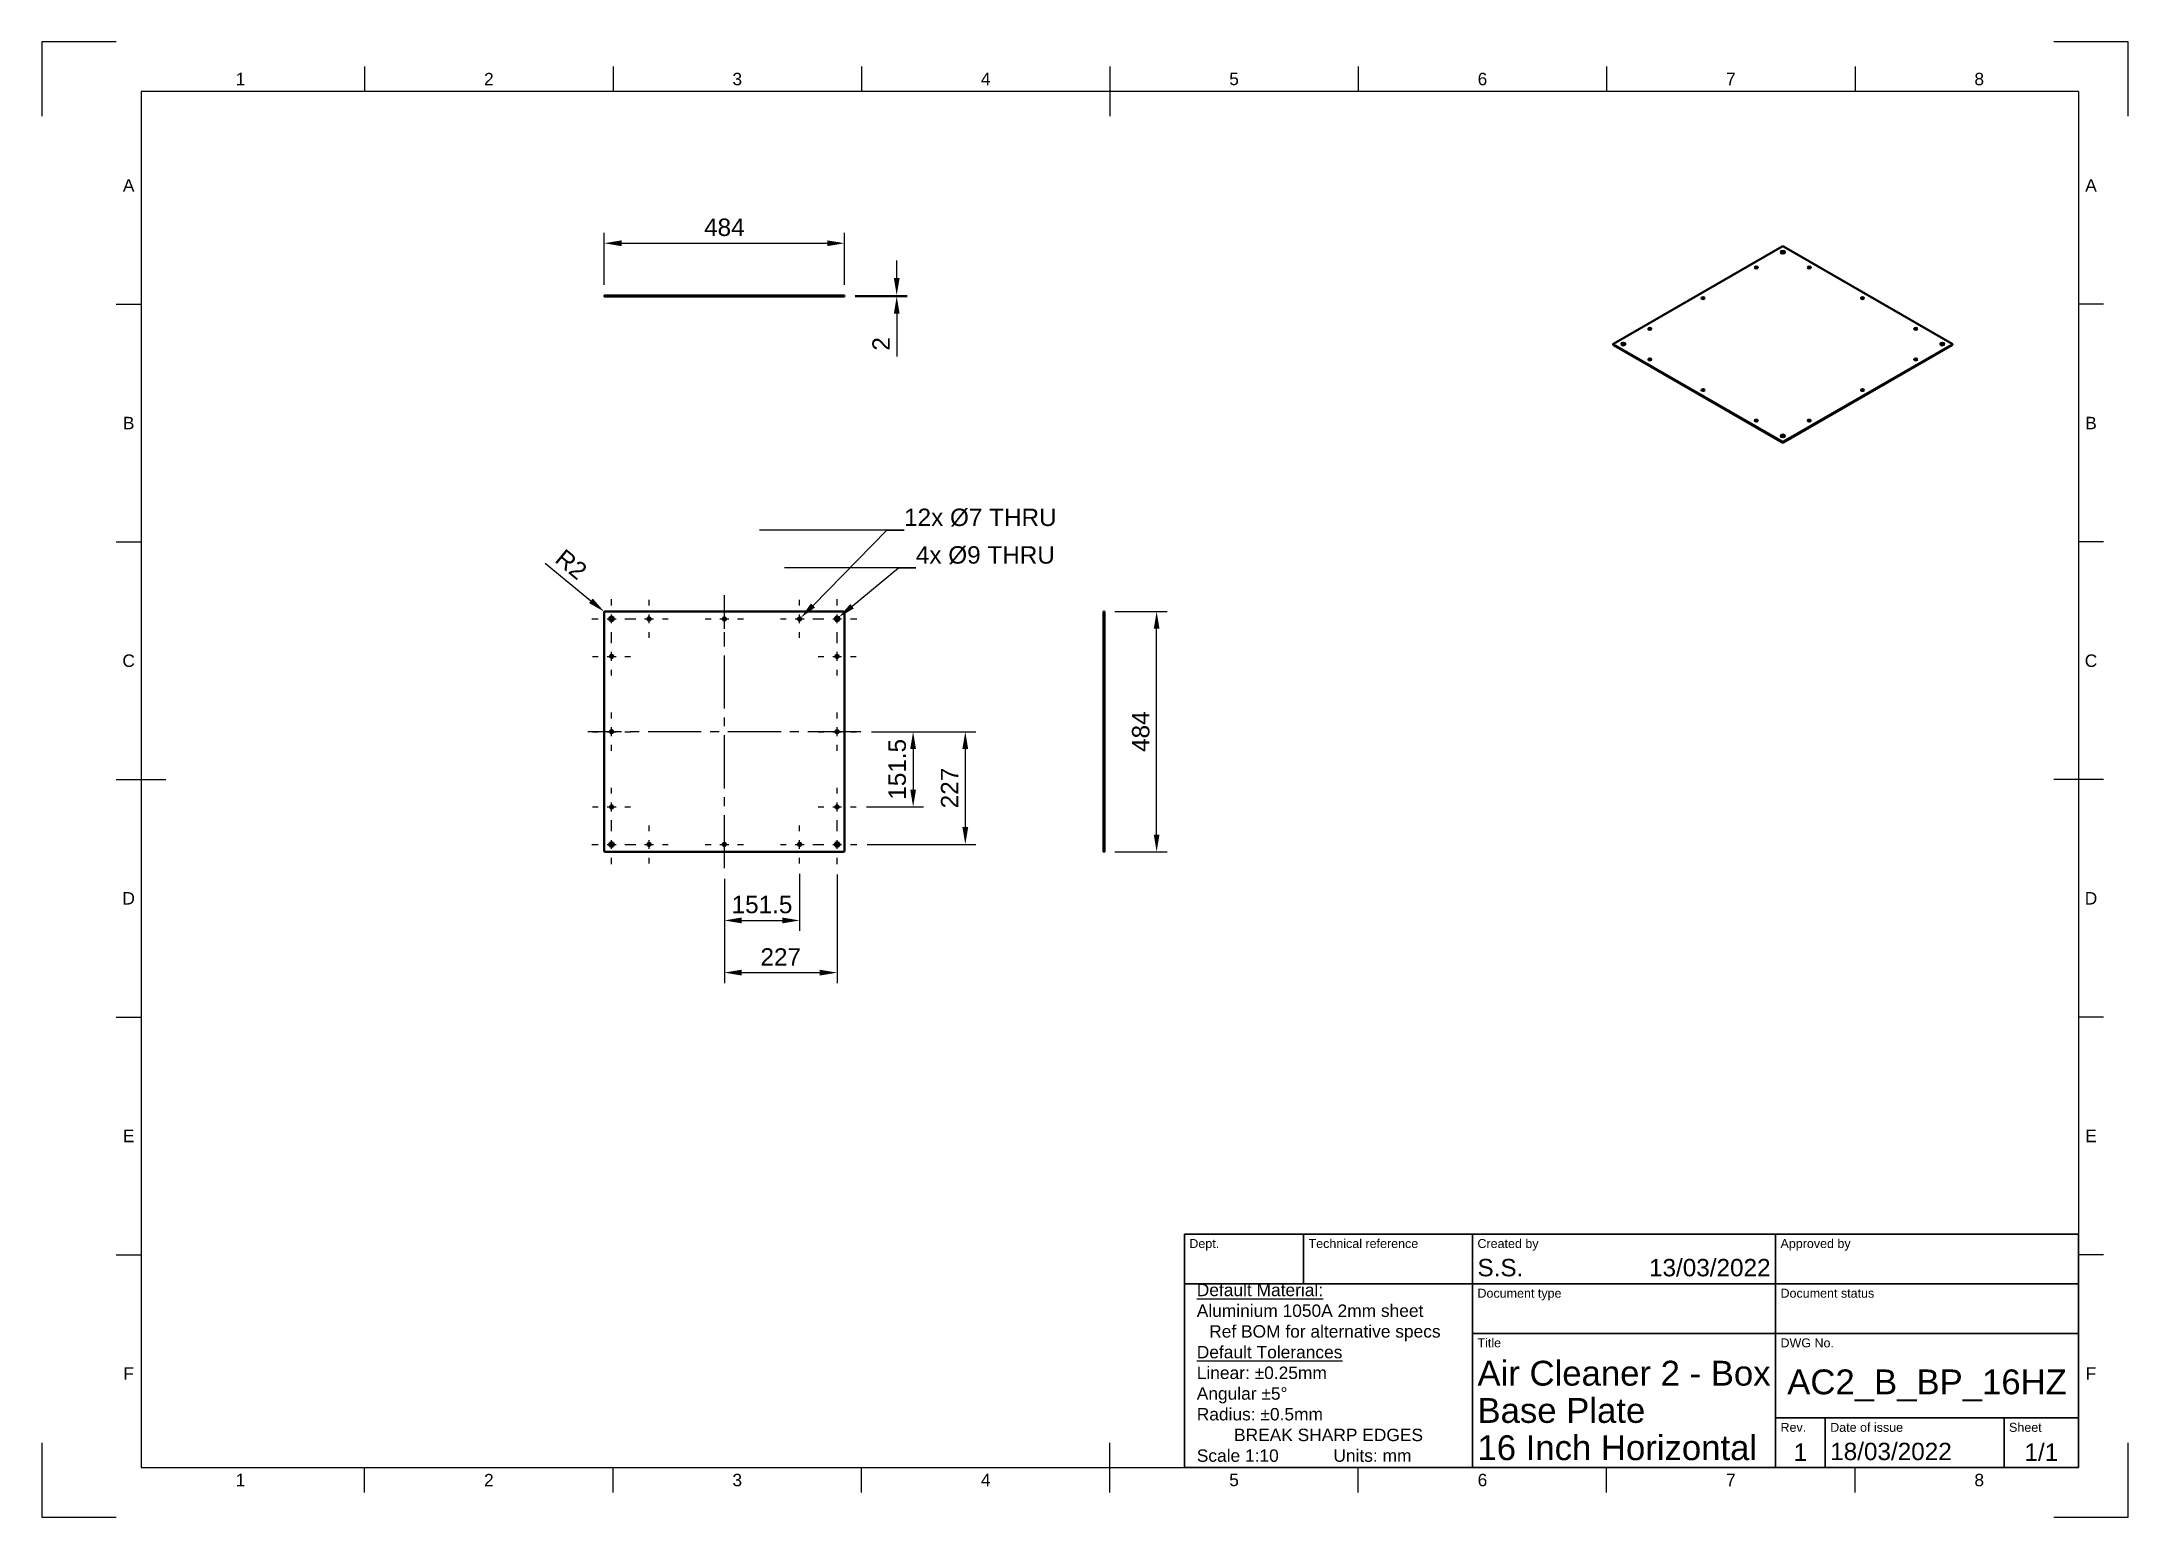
# Model space of a CAD drawing. Header units: millimetres. Extents: x 0 to 420, y 0 to 297.
import ezdxf
from ezdxf import colors
from ezdxf.entities.mleader import LeaderData, LeaderLine
from ezdxf.enums import TextEntityAlignment as Align
from ezdxf.math import Vec2, Vec3

# ---------------------------------------------------------------- set-up
doc = ezdxf.new("R2010")
doc.units = ezdxf.units.MM
doc.header["$LTSCALE"] = 0.75
doc.linetypes.add('CENTER2', pattern=[28.575, 19.05, -3.175, 3.175, -3.175])
for name, color, linetype, lineweight in [('Annotations', 7, 'Continuous', 25), ('Border', 7, 'Continuous', 25), ('Center Lines', 7, 'CENTER2', 25), ('Dimensions', 7, 'Continuous', 25), ('TitleBlock', 7, 'Continuous', 35), ('Visible', 7, 'Continuous', 50), ('Visible Narrow', 7, 'Continuous', 25)]:
    doc.layers.add(name, color=color, linetype=linetype, lineweight=lineweight)
doc.styles.add('FusionTitle', font='arial.ttf')
doc.styles.get("Standard").update_dxf_attribs({"font": 'arial.ttf'})
doc.dimstyles.new('ISO-25', dxfattribs={"dimtxt": 3.5, "dimasz": 3.5, "dimexe": 2.1, "dimexo": 2.1, "dimgap": 1.4, "dimtad": 1, "dimzin": 12, "dimdsep": 46, "dimtxsty": 'Standard', "dimcen": 0, "dimclrd": 256, "dimclre": 256, "dimclrt": 256, "dimazin": 3, "dimtp": 0.1, "dimtm": 0.1, "dimtfac": 0.714286, "dimtmove": 0, "dimatfit": 3, "dimfxl": 1, "dimtzin": 12, "dimarcsym": 0})

# ---------------------------------------------------------------- blocks, each defined once
blk = doc.blocks.new('ISO_A3_SHEET')
at = {"layer": 'Border'}
for p, q in [((65, 292), (65, 287)), ((115, 292), (115, 287)), ((165, 292), (165, 287)), ((215, 292), (215, 282)), ((265, 292), (265, 287)), ((315, 292), (315, 287)), ((365, 292), (365, 287)), ((410, 287), (20, 287)), ((20, 287), (20, 10)), ((410, 287), (410, 10)), ((15, 244.16666), (20, 244.16666)), ((415, 244.16666), (410, 244.16666)), ((15, 196.33333), (20, 196.33333)), ((415, 196.33333), (410, 196.33333)), ((15, 148.5), (25, 148.5)), ((415, 148.5), (405, 148.5)), ((15, 100.66667), (20, 100.66667)), ((415, 100.66667), (410, 100.66667)), ((15, 52.83334), (20, 52.83334)), ((415, 52.83334), (410, 52.83334)), ((215, 5), (215, 15)), ((20, 10), (410, 10)), ((65, 5), (65, 10)), ((115, 5), (115, 10)), ((165, 5), (165, 10)), ((265, 5), (265, 10)), ((315, 5), (315, 10)), ((365, 5), (365, 10))]:
    blk.add_line(p, q, dxfattribs=at)
at = {"layer": 'Defpoints'}
for p, q in [((15, 297), (0, 297)), ((0, 297), (0, 282)), ((420, 297), (405, 297)), ((420, 282), (420, 297)), ((0, 15), (0, 0)), ((420, 0), (420, 15)), ((0, 0), (15, 0)), ((405, 0), (420, 0))]:
    blk.add_line(p, q, dxfattribs=at)
at = {"layer": 'Border', "style": 'FusionTitle'}
for s, p in [('1', (40, 289.5)), ('2', (90, 289.5)), ('3', (140, 289.5)), ('4', (190, 289.5)), ('5', (240, 289.5)), ('6', (290, 289.5)), ('7', (340, 289.5)), ('8', (390, 289.5)), ('A', (17.5, 268.08333)), ('A', (412.5, 268.08333)), ('B', (17.5, 220.25)), ('B', (412.5, 220.25)), ('C', (17.5, 172.41667)), ('C', (412.5, 172.41667)), ('D', (17.5, 124.58334)), ('D', (412.5, 124.58334)), ('E', (17.5, 76.75001)), ('E', (412.5, 76.75001)), ('F', (17.5, 28.91668)), ('F', (412.5, 28.91668)), ('1', (40, 7.5)), ('2', (90, 7.5)), ('3', (140, 7.5)), ('4', (190, 7.5)), ('5', (240, 7.5)), ('6', (290, 7.5)), ('7', (340, 7.5)), ('8', (390, 7.5))]:
    blk.add_text(s, height=2.5, dxfattribs=at).set_placement(p, align=Align.MIDDLE)
blk = doc.blocks.new('ISO_TITLEBLOCK')
at = {"layer": 'TitleBlock'}
for p, q in [((0, 47), (-180, 47)), ((-180, 47), (-180, 0)), ((-156, 37), (-156, 47)), ((-122, 0), (-122, 47)), ((-61, 0), (-61, 47)), ((0, 0), (0, 47)), ((-180, 37), (0, 37)), ((-122, 27), (0, 27)), ((-61, 10), (0, 10)), ((-51, 0), (-51, 10)), ((-15, 0), (-15, 10)), ((-180, 0), (0, 0))]:
    blk.add_line(p, q, dxfattribs=at)
at = {"layer": 'TitleBlock', "style": 'FusionTitle'}
for s, p in [('Dept.', (-179, 46)), ('Technical reference', (-155, 46)), ('Created by', (-121, 46)), ('Approved by', (-60, 46)), ('Document type', (-121, 36)), ('Document status', (-60, 36)), ('Title', (-121, 26)), ('DWG No.', (-60, 26)), ('Rev.', (-60, 9)), ('Date of issue', (-50, 9)), ('Sheet', (-14, 9))]:
    blk.add_text(s, height=1.8, dxfattribs=at).set_placement(p, align=Align.TOP_LEFT)
for tag, height, p in [('DEPT', 3.5, (-179, 42)), ('TECHNICAL_REFERENCE', 3.5, (-155, 42)), ('CREATED_BY', 3.5, (-121, 42)), ('APPROVED_BY', 3.5, (-60, 42)), ('DOCUMENT_TYPE', 3.5, (-121, 32)), ('DOCUMENT_STATUS', 3.5, (-60, 32)), ('TITLE_1', 5, (-121, 21.5)), ('TITLE_2', 5, (-121, 14)), ('TITLE_3', 5, (-121, 6.5)), ('DATE_OF_ISSUE', 3.5, (-50, 5))]:
    blk.add_attdef(tag, text='', height=height, dxfattribs=at).set_placement(p, align=Align.TOP_LEFT)
for tag, p in [('CREATED_DATE', (-62, 42)), ('APPROVED_DATE', (-0.99, 42))]:
    blk.add_attdef(tag, text='', height=3.5, dxfattribs=at).set_placement(p, align=Align.TOP_RIGHT)
for tag, height, p in [('DRAWING_NUMBER', 5, (-30.5, 19.75)), ('REV', 3.5, (-56, 4.85)), ('SHEET', 3.5, (-7.5, 4.85))]:
    blk.add_attdef(tag, text='', height=height, dxfattribs=at).set_placement(p, align=Align.TOP_CENTER)
blk = doc.blocks.new('*U7')
at = {"layer": 'Center Lines', "color": 0, "ltscale": 0.75, "transparency": 16777216}
for p, q in [((-3.95, 0), (-2.678906, 0)), ((0, 2.678906), (0, 3.95)), ((2.678906, 0), (3.95, 0)), ((0, -3.95), (0, -2.678906))]:
    blk.add_line(p, q, dxfattribs=at)
at = {"layer": 'Center Lines', "color": 0, "linetype": 'Continuous', "ltscale": 0.75, "transparency": 16777216}
for p, q in [((-0.892969, 0), (0.892969, 0)), ((0, -0.892969), (0, 0.892969))]:
    blk.add_line(p, q, dxfattribs=at)
blk = doc.blocks.new('*U8')
at = {"layer": 'Center Lines', "color": 0, "ltscale": 0.75, "transparency": 16777216}
for p, q in [((-3.83, 0), (-2.678906, 0)), ((0, 2.678906), (0, 3.83)), ((2.678906, 0), (3.83, 0)), ((0, -3.83), (0, -2.678906))]:
    blk.add_line(p, q, dxfattribs=at)
at = {"layer": 'Center Lines', "color": 0, "linetype": 'Continuous', "ltscale": 0.75, "transparency": 16777216}
for p, q in [((-0.892969, 0), (0.892969, 0)), ((0, -0.892969), (0, 0.892969))]:
    blk.add_line(p, q, dxfattribs=at)
blk = doc.blocks.new('*U9')
at = {"layer": 'Center Lines', "color": 0, "ltscale": 0.75, "transparency": 16777216}
for p, q in [((-3.83, 0), (-2.678906, 0)), ((0, 2.678906), (0, 3.83)), ((2.678906, 0), (3.83, 0)), ((0, -3.83), (0, -2.678906))]:
    blk.add_line(p, q, dxfattribs=at)
at = {"layer": 'Center Lines', "color": 0, "linetype": 'Continuous', "ltscale": 0.75, "transparency": 16777216}
for p, q in [((-0.892969, 0), (0.892969, 0)), ((0, -0.892969), (0, 0.892969))]:
    blk.add_line(p, q, dxfattribs=at)
blk = doc.blocks.new('*U10')
at = {"layer": 'Center Lines', "color": 0, "ltscale": 0.75, "transparency": 16777216}
for p, q in [((-3.83, 0), (-2.678906, 0)), ((0, 2.678906), (0, 3.83)), ((2.678906, 0), (3.83, 0)), ((0, -3.83), (0, -2.678906))]:
    blk.add_line(p, q, dxfattribs=at)
at = {"layer": 'Center Lines', "color": 0, "linetype": 'Continuous', "ltscale": 0.75, "transparency": 16777216}
for p, q in [((-0.892969, 0), (0.892969, 0)), ((0, -0.892969), (0, 0.892969))]:
    blk.add_line(p, q, dxfattribs=at)
blk = doc.blocks.new('*U11')
at = {"layer": 'Center Lines', "color": 0, "ltscale": 0.75, "transparency": 16777216}
for p, q in [((-3.95, 0), (-2.678906, 0)), ((0, 2.678906), (0, 3.95)), ((2.678906, 0), (3.95, 0)), ((0, -3.95), (0, -2.678906))]:
    blk.add_line(p, q, dxfattribs=at)
at = {"layer": 'Center Lines', "color": 0, "linetype": 'Continuous', "ltscale": 0.75, "transparency": 16777216}
for p, q in [((-0.892969, 0), (0.892969, 0)), ((0, -0.892969), (0, 0.892969))]:
    blk.add_line(p, q, dxfattribs=at)
blk = doc.blocks.new('*U12')
at = {"layer": 'Center Lines', "color": 0, "ltscale": 0.75, "transparency": 16777216}
for p, q in [((-3.83, 0), (-2.678906, 0)), ((0, 2.678906), (0, 3.83)), ((2.678906, 0), (3.83, 0)), ((0, -3.83), (0, -2.678906))]:
    blk.add_line(p, q, dxfattribs=at)
at = {"layer": 'Center Lines', "color": 0, "linetype": 'Continuous', "ltscale": 0.75, "transparency": 16777216}
for p, q in [((-0.892969, 0), (0.892969, 0)), ((0, -0.892969), (0, 0.892969))]:
    blk.add_line(p, q, dxfattribs=at)
blk = doc.blocks.new('*U13')
at = {"layer": 'Center Lines', "color": 0, "ltscale": 0.75, "transparency": 16777216}
for p, q in [((-3.83, 0), (-2.678906, 0)), ((0, 2.678906), (0, 3.83)), ((2.678906, 0), (3.83, 0)), ((0, -3.83), (0, -2.678906))]:
    blk.add_line(p, q, dxfattribs=at)
at = {"layer": 'Center Lines', "color": 0, "linetype": 'Continuous', "ltscale": 0.75, "transparency": 16777216}
for p, q in [((-0.892969, 0), (0.892969, 0)), ((0, -0.892969), (0, 0.892969))]:
    blk.add_line(p, q, dxfattribs=at)
blk = doc.blocks.new('*U14')
at = {"layer": 'Center Lines', "color": 0, "ltscale": 0.75, "transparency": 16777216}
for p, q in [((-3.83, 0), (-2.678906, 0)), ((0, 2.678906), (0, 3.83)), ((2.678906, 0), (3.83, 0)), ((0, -3.83), (0, -2.678906))]:
    blk.add_line(p, q, dxfattribs=at)
at = {"layer": 'Center Lines', "color": 0, "linetype": 'Continuous', "ltscale": 0.75, "transparency": 16777216}
for p, q in [((-0.892969, 0), (0.892969, 0)), ((0, -0.892969), (0, 0.892969))]:
    blk.add_line(p, q, dxfattribs=at)
blk = doc.blocks.new('*U15')
at = {"layer": 'Center Lines', "color": 0, "ltscale": 0.75, "transparency": 16777216}
for p, q in [((-3.95, 0), (-2.678906, 0)), ((0, 2.678906), (0, 3.95)), ((2.678906, 0), (3.95, 0)), ((0, -3.95), (0, -2.678906))]:
    blk.add_line(p, q, dxfattribs=at)
at = {"layer": 'Center Lines', "color": 0, "linetype": 'Continuous', "ltscale": 0.75, "transparency": 16777216}
for p, q in [((-0.892969, 0), (0.892969, 0)), ((0, -0.892969), (0, 0.892969))]:
    blk.add_line(p, q, dxfattribs=at)
blk = doc.blocks.new('*U16')
at = {"layer": 'Center Lines', "color": 0, "ltscale": 0.75, "transparency": 16777216}
for p, q in [((-3.83, 0), (-2.678906, 0)), ((0, 2.678906), (0, 3.83)), ((2.678906, 0), (3.83, 0)), ((0, -3.83), (0, -2.678906))]:
    blk.add_line(p, q, dxfattribs=at)
at = {"layer": 'Center Lines', "color": 0, "linetype": 'Continuous', "ltscale": 0.75, "transparency": 16777216}
for p, q in [((-0.892969, 0), (0.892969, 0)), ((0, -0.892969), (0, 0.892969))]:
    blk.add_line(p, q, dxfattribs=at)
blk = doc.blocks.new('*U17')
at = {"layer": 'Center Lines', "color": 0, "ltscale": 0.75, "transparency": 16777216}
for p, q in [((-3.83, 0), (-2.678906, 0)), ((0, 2.678906), (0, 3.83)), ((2.678906, 0), (3.83, 0)), ((0, -3.83), (0, -2.678906))]:
    blk.add_line(p, q, dxfattribs=at)
at = {"layer": 'Center Lines', "color": 0, "linetype": 'Continuous', "ltscale": 0.75, "transparency": 16777216}
for p, q in [((-0.892969, 0), (0.892969, 0)), ((0, -0.892969), (0, 0.892969))]:
    blk.add_line(p, q, dxfattribs=at)
blk = doc.blocks.new('*U18')
at = {"layer": 'Center Lines', "color": 0, "ltscale": 0.75, "transparency": 16777216}
for p, q in [((-3.83, 0), (-2.678906, 0)), ((0, 2.678906), (0, 3.83)), ((2.678906, 0), (3.83, 0)), ((0, -3.83), (0, -2.678906))]:
    blk.add_line(p, q, dxfattribs=at)
at = {"layer": 'Center Lines', "color": 0, "linetype": 'Continuous', "ltscale": 0.75, "transparency": 16777216}
for p, q in [((-0.892969, 0), (0.892969, 0)), ((0, -0.892969), (0, 0.892969))]:
    blk.add_line(p, q, dxfattribs=at)
blk = doc.blocks.new('*U19')
at = {"layer": 'Center Lines', "color": 0, "ltscale": 0.75, "transparency": 16777216}
for p, q in [((-3.95, 0), (-2.678906, 0)), ((0, 2.678906), (0, 3.95)), ((2.678906, 0), (3.95, 0)), ((0, -3.95), (0, -2.678906))]:
    blk.add_line(p, q, dxfattribs=at)
at = {"layer": 'Center Lines', "color": 0, "linetype": 'Continuous', "ltscale": 0.75, "transparency": 16777216}
for p, q in [((-0.892969, 0), (0.892969, 0)), ((0, -0.892969), (0, 0.892969))]:
    blk.add_line(p, q, dxfattribs=at)
blk = doc.blocks.new('*U20')
at = {"layer": 'Center Lines', "color": 0, "ltscale": 0.75, "transparency": 16777216}
for p, q in [((-3.83, 0), (-2.678906, 0)), ((0, 2.678906), (0, 3.83)), ((2.678906, 0), (3.83, 0)), ((0, -3.83), (0, -2.678906))]:
    blk.add_line(p, q, dxfattribs=at)
at = {"layer": 'Center Lines', "color": 0, "linetype": 'Continuous', "ltscale": 0.75, "transparency": 16777216}
for p, q in [((-0.892969, 0), (0.892969, 0)), ((0, -0.892969), (0, 0.892969))]:
    blk.add_line(p, q, dxfattribs=at)
blk = doc.blocks.new('*U21')
at = {"layer": 'Center Lines', "color": 0, "ltscale": 0.75, "transparency": 16777216}
for p, q in [((-3.83, 0), (-2.678906, 0)), ((0, 2.678906), (0, 3.83)), ((2.678906, 0), (3.83, 0)), ((0, -3.83), (0, -2.678906))]:
    blk.add_line(p, q, dxfattribs=at)
at = {"layer": 'Center Lines', "color": 0, "linetype": 'Continuous', "ltscale": 0.75, "transparency": 16777216}
for p, q in [((-0.892969, 0), (0.892969, 0)), ((0, -0.892969), (0, 0.892969))]:
    blk.add_line(p, q, dxfattribs=at)
blk = doc.blocks.new('*U22')
at = {"layer": 'Center Lines', "color": 0, "ltscale": 0.75, "transparency": 16777216}
for p, q in [((-3.83, 0), (-2.678906, 0)), ((0, 2.678906), (0, 3.83)), ((2.678906, 0), (3.83, 0)), ((0, -3.83), (0, -2.678906))]:
    blk.add_line(p, q, dxfattribs=at)
at = {"layer": 'Center Lines', "color": 0, "linetype": 'Continuous', "ltscale": 0.75, "transparency": 16777216}
for p, q in [((-0.892969, 0), (0.892969, 0)), ((0, -0.892969), (0, 0.892969))]:
    blk.add_line(p, q, dxfattribs=at)
blk = doc.blocks.new('*U23')
at = {"layer": 'Center Lines', "color": 0, "ltscale": 0.75, "transparency": 16777216}
blk.add_line((0, -27.5), (0, 27.5), dxfattribs=at)
blk = doc.blocks.new('*U24')
at = {"layer": 'Center Lines', "color": 0, "ltscale": 0.75, "transparency": 16777216}
blk.add_line((27.5, 0), (-27.5, 0), dxfattribs=at)
blk = doc.blocks.new('*D33')
at = {"layer": 'Defpoints', "color": 0, "transparency": 16777216}
for p in [(161.604462, 256.439714), (113.204462, 245.939714), (161.604462, 245.939714)]:
    blk.add_point(p, dxfattribs=at)
at = {"layer": 'Dimensions', "lineweight": -2, "transparency": 16777216}
for p, q in [((113.204462, 248.039714), (113.204462, 258.539714)), ((116.704462, 256.439714), (158.104462, 256.439714)), ((161.604462, 248.039714), (161.604462, 258.539714))]:
    blk.add_line(p, q, dxfattribs=at)
at = {"layer": 'Dimensions', "transparency": 16777216}
for points in [[(116.704462, 257.023047), (116.704462, 255.85638), (113.204462, 256.439714)], [(158.104462, 257.023047), (158.104462, 255.85638), (161.604462, 256.439714)]]:
    blk.add_solid(points, dxfattribs=at)
at = {"layer": 'Dimensions', "transparency": 16777216, "insert": (137.404462, 259.626719), "char_height": 3.5, "attachment_point": 5}
blk.add_mtext('484', dxfattribs=at)
blk = doc.blocks.new('*D34')
at = {"layer": 'Defpoints', "color": 0, "transparency": 16777216}
for p in [(213.920817, 182.327007), (224.420817, 182.327007), (213.920817, 133.927007)]:
    blk.add_point(p, dxfattribs=at)
at = {"layer": 'Dimensions', "lineweight": -2, "transparency": 16777216}
for p, q in [((216.020817, 182.327007), (226.520817, 182.327007)), ((224.420817, 137.427007), (224.420817, 178.827007)), ((216.020817, 133.927007), (226.520817, 133.927007))]:
    blk.add_line(p, q, dxfattribs=at)
at = {"layer": 'Dimensions', "transparency": 16777216}
for points in [[(223.837483, 178.827007), (225.00415, 178.827007), (224.420817, 182.327007)], [(223.837483, 137.427007), (225.00415, 137.427007), (224.420817, 133.927007)]]:
    blk.add_solid(points, dxfattribs=at)
at = {"layer": 'Dimensions', "transparency": 16777216, "insert": (221.233811, 158.127007), "char_height": 3.5, "attachment_point": 5, "rotation": 90}
blk.add_mtext('484', dxfattribs=at)
blk = doc.blocks.new('*D35')
at = {"layer": 'Defpoints', "color": 0, "transparency": 16777216}
for p in [(161.604462, 245.939714), (161.604462, 245.739714), (172.104462, 245.739714)]:
    blk.add_point(p, dxfattribs=at)
at = {"layer": 'Dimensions', "lineweight": -2, "transparency": 16777216}
for p, q in [((172.104462, 249.439714), (172.104462, 252.939714)), ((163.704462, 245.939714), (174.204462, 245.939714)), ((163.704462, 245.739714), (174.204462, 245.739714)), ((172.104462, 245.939714), (172.104462, 245.739714)), ((172.104462, 242.239714), (172.104462, 233.621501))]:
    blk.add_line(p, q, dxfattribs=at)
at = {"layer": 'Dimensions', "transparency": 16777216}
for points in [[(171.521128, 249.439714), (172.687795, 249.439714), (172.104462, 245.939714)], [(171.521128, 242.239714), (172.687795, 242.239714), (172.104462, 245.739714)]]:
    blk.add_solid(points, dxfattribs=at)
at = {"layer": 'Dimensions', "transparency": 16777216, "insert": (168.947299, 236.180607), "char_height": 3.5, "attachment_point": 5, "rotation": 90}
blk.add_mtext('2', dxfattribs=at)
blk = doc.blocks.new('*D36')
at = {"layer": 'Defpoints', "color": 0, "transparency": 16777216}
for p in [(137.404462, 130.627007), (152.554462, 131.597177), (152.554462, 120.127007)]:
    blk.add_point(p, dxfattribs=at)
at = {"layer": 'Dimensions', "lineweight": -2, "transparency": 16777216}
for p, q in [((137.404462, 128.527007), (137.404462, 118.027007)), ((152.554462, 129.497177), (152.554462, 118.027007)), ((140.904462, 120.127007), (149.054462, 120.127007))]:
    blk.add_line(p, q, dxfattribs=at)
at = {"layer": 'Dimensions', "transparency": 16777216}
for points in [[(140.904462, 120.71034), (140.904462, 119.543673), (137.404462, 120.127007)], [(149.054462, 120.71034), (149.054462, 119.543673), (152.554462, 120.127007)]]:
    blk.add_solid(points, dxfattribs=at)
at = {"layer": 'Dimensions', "transparency": 16777216, "insert": (144.979462, 123.314012), "char_height": 3.5, "attachment_point": 5}
blk.add_mtext('151.5', dxfattribs=at)
blk = doc.blocks.new('*D37')
at = {"layer": 'Defpoints', "color": 0, "transparency": 16777216}
for p in [(137.404462, 130.627007), (160.104462, 131.477007), (160.104462, 109.627007)]:
    blk.add_point(p, dxfattribs=at)
at = {"layer": 'Dimensions', "lineweight": -2, "transparency": 16777216}
for p, q in [((137.404462, 128.527007), (137.404462, 107.527007)), ((160.104462, 129.377007), (160.104462, 107.527007)), ((140.904462, 109.627007), (156.604462, 109.627007))]:
    blk.add_line(p, q, dxfattribs=at)
at = {"layer": 'Dimensions', "transparency": 16777216}
for points in [[(140.904462, 110.21034), (140.904462, 109.043673), (137.404462, 109.627007)], [(156.604462, 110.21034), (156.604462, 109.043673), (160.104462, 109.627007)]]:
    blk.add_solid(points, dxfattribs=at)
at = {"layer": 'Dimensions', "transparency": 16777216, "insert": (148.754462, 112.784169), "char_height": 3.5, "attachment_point": 5}
blk.add_mtext('227', dxfattribs=at)
blk = doc.blocks.new('*D38')
at = {"layer": 'Defpoints', "color": 0, "transparency": 16777216}
for p in [(164.904462, 158.127007), (163.934462, 142.977007), (175.404462, 142.977007)]:
    blk.add_point(p, dxfattribs=at)
at = {"layer": 'Dimensions', "lineweight": -2, "transparency": 16777216}
for p, q in [((167.004462, 158.127007), (177.504462, 158.127007)), ((175.404462, 154.627007), (175.404462, 146.477007)), ((166.034462, 142.977007), (177.504462, 142.977007))]:
    blk.add_line(p, q, dxfattribs=at)
at = {"layer": 'Dimensions', "transparency": 16777216}
for points in [[(174.821128, 154.627007), (175.987795, 154.627007), (175.404462, 158.127007)], [(174.821128, 146.477007), (175.987795, 146.477007), (175.404462, 142.977007)]]:
    blk.add_solid(points, dxfattribs=at)
at = {"layer": 'Dimensions', "transparency": 16777216, "insert": (172.217456, 150.552007), "char_height": 3.5, "attachment_point": 5, "rotation": 90}
blk.add_mtext('151.5', dxfattribs=at)
blk = doc.blocks.new('*D39')
at = {"layer": 'Defpoints', "color": 0, "transparency": 16777216}
for p in [(164.904462, 158.127007), (164.054462, 135.427007), (185.904462, 135.427007)]:
    blk.add_point(p, dxfattribs=at)
at = {"layer": 'Dimensions', "lineweight": -2, "transparency": 16777216}
for p, q in [((167.004462, 158.127007), (188.004462, 158.127007)), ((185.904462, 154.627007), (185.904462, 138.927007)), ((166.154462, 135.427007), (188.004462, 135.427007))]:
    blk.add_line(p, q, dxfattribs=at)
at = {"layer": 'Dimensions', "transparency": 16777216}
for points in [[(185.321128, 154.627007), (186.487795, 154.627007), (185.904462, 158.127007)], [(185.321128, 138.927007), (186.487795, 138.927007), (185.904462, 135.427007)]]:
    blk.add_solid(points, dxfattribs=at)
at = {"layer": 'Dimensions', "transparency": 16777216, "insert": (182.747299, 146.777007), "char_height": 3.5, "attachment_point": 5, "rotation": 90}
blk.add_mtext('227', dxfattribs=at)
blk = doc.blocks.new('*D40')
at = {"layer": 'Defpoints', "color": 0, "transparency": 16777216}
for p in [(113.249859, 182.253884), (113.404462, 182.127007)]:
    blk.add_point(p, dxfattribs=at)
at = {"layer": 'Dimensions', "lineweight": -2, "transparency": 16777216}
for p, q in [((101.339155, 192.028607), (110.544307, 184.474242)), ((113.404462, 182.127007), (113.249859, 182.253884))]:
    blk.add_line(p, q, dxfattribs=at)
at = {"layer": 'Dimensions', "transparency": 16777216}
blk.add_solid([(110.914366, 184.925167), (110.174247, 184.023316), (113.249859, 182.253884)], dxfattribs=at)
at = {"layer": 'Dimensions', "transparency": 16777216, "insert": (106.59182, 191.802137), "char_height": 3.5, "attachment_point": 5, "rotation": 320.6253993}
blk.add_mtext('R2', dxfattribs=at)

msp = doc.modelspace()

# ---------------------------------------------------------------- linework, layer by layer
at = {"layer": 'Visible', "extrusion": (0, 0.817547, 0.575862)}
for p, q in [((316.370714, 236.223092, -0.058032), (350.311839, 255.768486, -27.806502)), ((384.535808, 236.223092, -0.058032), (350.594682, 255.768486, -27.806502)), ((316.312135, 235.978143, -0.057586), (316.312135, 236.141653, 0.057586)), ((350.311839, 216.514819, 27.921674), (316.370714, 236.060214, 0.173205)), ((350.311839, 216.35131, 27.806502), (316.370714, 235.896704, 0.058032)), ((384.535808, 236.060214, 0.173205), (350.594682, 216.514819, 27.921674)), ((350.594682, 216.35131, 27.806502), (384.535808, 235.896704, 0.058032)), ((384.594386, 235.978143, -0.057586), (384.594386, 236.141653, 0.057586))]:
    msp.add_line(p, q, dxfattribs=at)
at = {"layer": 'Visible', "extrusion": (0, 1, 0)}
for p, q in [((113.204462, 245.939714, 24), (113.204462, 245.739714, 24)), ((161.404462, 245.939714, 24.2), (113.404462, 245.939714, 24.2)), ((113.404462, 245.739714, 24.2), (161.404462, 245.739714, 24.2)), ((161.604462, 245.739714, 24), (161.604462, 245.939714, 24))]:
    msp.add_line(p, q, dxfattribs=at)
at = {"layer": 'Visible'}
for p, q in [((113.204462, 134.127007, 0.1), (113.204462, 182.127007, 0.1)), ((113.404462, 182.327007, 0.1), (161.404462, 182.327007, 0.1)), ((161.604462, 134.127007, 0.1), (161.604462, 182.127007, 0.1)), ((161.404462, 133.927007, 0.1), (113.404462, 133.927007, 0.1))]:
    msp.add_line(p, q, dxfattribs=at)
at = {"layer": 'Visible', "extrusion": (1, 2.967e-13, 2.965e-13)}
for p, q in [((213.720817, 182.327007, 24), (213.920817, 182.327007, 24)), ((213.720817, 134.127007, 24.2), (213.720817, 182.127007, 24.2)), ((213.920817, 134.127007, 24.2), (213.920817, 182.127007, 24.2)), ((213.720817, 133.927007, 24), (213.920817, 133.927007, 24))]:
    msp.add_line(p, q, dxfattribs=at)
at = {"layer": 'Visible', "extrusion": (0, 0.817547, 0.575862)}
for centre, radius in [((-350.453261, -168.040502, 193.090091), 0.45), ((-345.114725, -162.701725, 193.090091), 0.33), ((-355.791917, -162.701846, 193.090091), 0.33), ((-323.68939, -141.27639, 193.090091), 0.33), ((-318.350613, -135.937854, 193.090091), 0.45), ((-323.689269, -130.599198, 193.090091), 0.33)]:
    msp.add_circle(centre, radius, dxfattribs=at)
at = {"layer": 'Visible', "extrusion": (6.7e-15, -0.817547, -0.575862)}
msp.add_circle((334.402196, -151.988919, -193.090091), 0.33, dxfattribs=at)
at = {"layer": 'Visible', "extrusion": (7.92e-14, -0.817547, -0.575862)}
msp.add_circle((366.504585, -151.989178, -193.090091), 0.33, dxfattribs=at)
at = {"layer": 'Visible', "extrusion": (7.71e-14, -0.817547, -0.575862)}
msp.add_circle((377.217253, -141.276511, -193.090091), 0.33, dxfattribs=at)
at = {"layer": 'Visible', "extrusion": (2.44e-14, -0.817547, -0.575862)}
msp.add_circle((382.555909, -135.937854, -193.090091), 0.45, dxfattribs=at)
at = {"layer": 'Visible', "extrusion": (1.487e-13, -0.817547, -0.575862)}
msp.add_circle((377.217132, -130.599319, -193.090091), 0.33, dxfattribs=at)
at = {"layer": 'Visible', "extrusion": (-2.73e-14, -0.817547, -0.575862)}
msp.add_circle((334.401937, -119.88653, -193.090091), 0.33, dxfattribs=at)
at = {"layer": 'Visible', "extrusion": (1.482e-13, -0.817547, -0.575862)}
msp.add_circle((366.504464, -119.886651, -193.090091), 0.33, dxfattribs=at)
at = {"layer": 'Visible', "extrusion": (-2.94e-14, -0.817547, -0.575862)}
msp.add_circle((345.114605, -109.173863, -193.090091), 0.33, dxfattribs=at)
at = {"layer": 'Visible', "extrusion": (4.22e-14, -0.817547, -0.575862)}
msp.add_circle((355.791796, -109.173983, -193.090091), 0.33, dxfattribs=at)
at = {"layer": 'Visible', "extrusion": (-8.2e-14, -0.817547, -0.575862)}
msp.add_circle((350.453261, -103.835207, -193.090091), 0.45, dxfattribs=at)
at = {"layer": 'Visible'}
for centre, radius in [((114.704462, 180.827007, 0.1), 0.45), ((122.254462, 180.826836, 0.1), 0.33), ((152.554462, 180.826836, 0.1), 0.33), ((160.104462, 180.827007, 0.1), 0.45), ((114.704462, 173.277007, 0.1), 0.33), ((160.104462, 173.277007, 0.1), 0.33)]:
    msp.add_circle(centre, radius, dxfattribs=at)
at = {"layer": 'Visible', "extrusion": (-2.5e-14, -3.45e-14, -1)}
msp.add_circle((-137.404462, 180.82664, -0.1), 0.33, dxfattribs=at)
at = {"layer": 'Visible', "extrusion": (7.73e-14, 1.159e-13, -1)}
msp.add_circle((-114.704462, 158.127007, -0.1), 0.33, dxfattribs=at)
at = {"layer": 'Visible', "extrusion": (7.75e-14, -3.45e-14, -1)}
msp.add_circle((-160.104462, 158.127007, -0.1), 0.33, dxfattribs=at)
at = {"layer": 'Visible', "extrusion": (7.43e-14, 1.159e-13, -1)}
msp.add_circle((-114.704462, 142.977007, -0.1), 0.33, dxfattribs=at)
at = {"layer": 'Visible', "extrusion": (7.44e-14, -3.45e-14, -1)}
msp.add_circle((-160.104462, 142.977007, -0.1), 0.33, dxfattribs=at)
at = {"layer": 'Visible', "extrusion": (-1e-16, 1.159e-13, -1)}
msp.add_circle((-114.704462, 135.427007, -0.1), 0.45, dxfattribs=at)
at = {"layer": 'Visible', "extrusion": (1.756e-13, 1.159e-13, -1)}
msp.add_circle((-122.254462, 135.427177, -0.1), 0.33, dxfattribs=at)
at = {"layer": 'Visible', "extrusion": (1.75e-13, -3.45e-14, -1)}
msp.add_circle((-137.404462, 135.427177, -0.1), 0.33, dxfattribs=at)
at = {"layer": 'Visible', "extrusion": (1.758e-13, -3.45e-14, -1)}
msp.add_circle((-152.554462, 135.427177, -0.1), 0.33, dxfattribs=at)
at = {"layer": 'Visible', "extrusion": (0, -3.45e-14, -1)}
msp.add_circle((-160.104462, 135.427007, -0.1), 0.45, dxfattribs=at)
at = {"layer": 'Visible', "extrusion": (1.85e-14, -0.817547, -0.575862)}
msp.add_arc((350.453261, -168.040502, -192.890091), 0.45, 198.390243, 341.609757, dxfattribs=at)
at = {"layer": 'Visible', "extrusion": (0, 0.817547, 0.575862)}
for centre, radius, start, end in [((-350.453261, -169.87898, 193.090091), 0.2, 225, 315), ((-334.402196, -151.988919, 192.890091), 0.33, 205.480898, 334.519102), ((-366.504585, -151.989178, 192.890091), 0.33, 205.480898, 334.519102), ((-316.512135, -135.937854, 193.090091), 0.2, 315, 45), ((-377.217253, -141.276511, 192.890091), 0.33, 205.480898, 334.519102), ((-382.555909, -135.937854, 192.890091), 0.45, 198.390243, 341.609757), ((-384.394386, -135.937854, 192.890091), 0.2, 135, 180), ((-377.217132, -130.599319, 192.890091), 0.33, 205.480898, 334.519102), ((-334.401937, -119.88653, 192.890091), 0.33, 205.480898, 334.519102), ((-366.504464, -119.886651, 192.890091), 0.33, 205.480898, 334.519102), ((-345.114605, -109.173863, 192.890091), 0.33, 205.480898, 334.519102), ((-355.791796, -109.173983, 192.890091), 0.33, 205.480898, 334.519102), ((-350.453261, -103.835207, 192.890091), 0.45, 198.390243, 341.609757), ((-350.453261, -101.996729, 192.890091), 0.2, 45, 135)]:
    msp.add_arc(centre, radius, start, end, dxfattribs=at)
at = {"layer": 'Visible', "extrusion": (7.16e-14, -0.817547, -0.575862)}
msp.add_arc((345.114725, -162.701725, -192.890091), 0.33, 205.480898, 334.519102, dxfattribs=at)
at = {"layer": 'Visible', "extrusion": (4.1e-14, -0.817547, -0.575862)}
msp.add_arc((355.791917, -162.701846, -192.890091), 0.33, 205.480898, 334.519102, dxfattribs=at)
at = {"layer": 'Visible', "extrusion": (-1e-16, -1, -1.138e-13)}
msp.add_arc((113.404462, 24, -245.939714), 0.2, 90, 180, dxfattribs=at)
at = {"layer": 'Visible', "extrusion": (0, 1, 0)}
for centre, start, end in [((-113.404462, 24, 245.739714), 0, 90), ((-161.404462, 24, 245.739714), 90, 180)]:
    msp.add_arc(centre, 0.2, start, end, dxfattribs=at)
at = {"layer": 'Visible', "extrusion": (-2.1e-15, -1, 3.45e-14)}
msp.add_arc((161.404462, 24, -245.939714), 0.2, 0, 90, dxfattribs=at)
at = {"layer": 'Visible', "extrusion": (-7.76e-14, -0.817547, -0.575862)}
msp.add_arc((316.512135, -135.937854, -192.890091), 0.2, 135, 180, dxfattribs=at)
at = {"layer": 'Visible', "extrusion": (-7.61e-14, -0.817547, -0.575862)}
msp.add_arc((318.350613, -135.937854, -192.890091), 0.45, 198.390243, 341.609757, dxfattribs=at)
at = {"layer": 'Visible', "extrusion": (-2.31e-14, -0.817547, -0.575862)}
msp.add_arc((323.68939, -141.27639, -192.890091), 0.33, 205.480898, 334.519102, dxfattribs=at)
at = {"layer": 'Visible', "extrusion": (2.3e-14, -0.817547, -0.575862)}
msp.add_arc((384.394386, -135.937854, -193.090091), 0.2, 315, 45, dxfattribs=at)
at = {"layer": 'Visible', "extrusion": (-5.37e-14, -0.817547, -0.575862)}
msp.add_arc((323.689269, -130.599198, -192.890091), 0.33, 205.480898, 334.519102, dxfattribs=at)
at = {"layer": 'Visible', "extrusion": (-8.06e-14, -0.817547, -0.575862)}
msp.add_arc((350.453261, -101.996729, -193.090091), 0.2, 45, 135, dxfattribs=at)
at = {"layer": 'Visible'}
for centre, start, end in [((113.404462, 182.127007, 0.1), 90, 180), ((161.404462, 182.127007, 0.1), 0, 90)]:
    msp.add_arc(centre, 0.2, start, end, dxfattribs=at)
at = {"layer": 'Visible', "extrusion": (-1, -1.891e-13, -2.943e-13)}
msp.add_arc((-182.127007, 24, -213.720817), 0.2, 90, 180, dxfattribs=at)
at = {"layer": 'Visible', "extrusion": (1, 2.967e-13, 2.965e-13)}
for centre, start, end in [((182.127007, 24, 213.920817), 0, 90), ((134.127007, 24, 213.720817), 90, 180)]:
    msp.add_arc(centre, 0.2, start, end, dxfattribs=at)
at = {"layer": 'Visible', "extrusion": (-1e-16, 1.138e-13, -1)}
msp.add_arc((-113.404462, 134.127007, -0.1), 0.2, 270, 0, dxfattribs=at)
at = {"layer": 'Visible', "extrusion": (-2.1e-15, -3.45e-14, -1)}
msp.add_arc((-161.404462, 134.127007, -0.1), 0.2, 180, 270, dxfattribs=at)
at = {"layer": 'Visible', "extrusion": (-1, -1.828e-13, -2.964e-13)}
msp.add_arc((-134.127007, 24, -213.920817), 0.2, 0, 90, dxfattribs=at)
at = {"layer": 'Visible Narrow', "extrusion": (0, 0.817547, 0.575862)}
for p, q in [((316.370714, 236.060214, 0.173205), (316.370714, 235.896704, 0.058032)), ((384.535808, 236.060214, 0.173205), (384.535808, 235.896704, 0.058032)), ((350.311839, 216.514819, 27.921674), (350.311839, 216.35131, 27.806502)), ((350.594682, 216.35131, 27.806502), (350.594682, 216.514819, 27.921674))]:
    msp.add_line(p, q, dxfattribs=at)

# ---------------------------------------------------------------- block references
at = {"layer": 'Border'}
msp.add_blockref('ISO_A3_SHEET', (0, 0), dxfattribs=at)
at = {"layer": 'Center Lines', "ltscale": 0.75}
for name, p in [('*U23', (137.404462, 158.127007)), ('*U7', (114.704462, 180.827007)), ('*U8', (122.254462, 180.826836)), ('*U9', (137.404462, 180.82664)), ('*U10', (152.554462, 180.826836)), ('*U11', (160.104462, 180.827007)), ('*U22', (114.704462, 173.277007)), ('*U12', (160.104462, 173.277007)), ('*U21', (114.704462, 158.127007)), ('*U13', (160.104462, 158.127007)), ('*U24', (137.404462, 158.127007)), ('*U20', (114.704462, 142.977007)), ('*U14', (160.104462, 142.977007)), ('*U19', (114.704462, 135.427007)), ('*U18', (122.254462, 135.427177)), ('*U17', (137.404462, 135.427177)), ('*U16', (152.554462, 135.427177)), ('*U15', (160.104462, 135.427007))]:
    msp.add_blockref(name, p, dxfattribs=at)
at = {"layer": 'TitleBlock'}
msp.add_blockref('ISO_TITLEBLOCK', (410, 10), dxfattribs=at).add_auto_attribs({'DATE_OF_ISSUE': '18/03/2022', 'REV': '1', 'TITLE_3': '16 Inch Horizontal', 'CREATED_DATE': '13/03/2022', 'SHEET': '1/1', 'TITLE_2': 'Base Plate', 'DRAWING_NUMBER': 'AC2_B_BP_16HZ', 'TITLE_1': 'Air Cleaner 2 - Box', 'CREATED_BY': 'S.S.'})

# ---------------------------------------------------------------- texts
at = {"layer": 'Annotations', "insert": (230, 47), "char_height": 2.5, "attachment_point": 1}
msp.add_mtext_dynamic_manual_height_columns('\\pi-2.5,l5;{\\LDefault Material: ^J}Aluminium 1050A 2mm sheet\\P\\pi2.5,l2.5;Ref BOM for alternative specs\\P\\pi-2.5,l5;{\\LDefault Tolerances^J}Linear: ±0.25mm ^JAngular ±5° ^JRadius: ±0.5mm\\P\\pi0,l0;^IBREAK SHARP EDGES\\P\\pl2.5;Scale 1:10^I^IUnits: mm', width=58, gutter_width=17.5, heights=[0], dxfattribs=at)

# ---------------------------------------------------------------- dimensions: what is measured, and where the dimension line sits
at = {"layer": 'Dimensions'}
for p1, p2, distance, picture, middle in [((113.204462, 245.939714), (161.604462, 245.939714), 10.5, '*D33', (137.404462, 259.626719)), ((161.604462, 245.939714), (161.604462, 245.739714), 10.5, '*D35', (168.947299, 236.180607)), ((213.920817, 133.927007), (213.920817, 182.327007), -10.5, '*D34', (221.233811, 158.127007))]:
    dim = msp.add_aligned_dim(p1=p1, p2=p2, distance=distance, dimstyle='ISO-25', override={"dimlfac": 10, "dimclrd": 256, "dimclre": 256}, dxfattribs=at)
    dim.commit()
    dim.dimension.update_dxf_attribs({"geometry": picture, "text_midpoint": middle})
dim = msp.add_radius_dim(center=(113.404462, 182.127007), mpoint=(113.249859, 182.253884), dimstyle='ISO-25', override={"dimlfac": 10, "dimse1": 1, "dimclrd": 256, "dimclre": 256}, dxfattribs=at)
dim.commit()
dim.dimension.update_dxf_attribs({"geometry": '*D40', "text_midpoint": (104.588955, 189.361603), "dimtype": 164})
for base, p2, picture, middle in [((175.404462, 142.977007), (163.934462, 142.977007), '*D38', (172.217456, 150.552007)), ((185.904462, 135.427007), (164.054462, 135.427007), '*D39', (182.747299, 146.777007))]:
    dim = msp.add_linear_dim(base=base, p1=(164.904462, 158.127007), p2=p2, angle=90, dimstyle='ISO-25', override={"dimlfac": 10, "dimclrd": 256, "dimclre": 256}, dxfattribs=at)
    dim.commit()
    dim.dimension.update_dxf_attribs({"geometry": picture, "text_midpoint": middle})
for base, p2, picture, middle in [((152.554462, 120.127007), (152.554462, 131.597177), '*D36', (144.979462, 123.314012)), ((160.104462, 109.627007), (160.104462, 131.477007), '*D37', (148.754462, 112.784169))]:
    dim = msp.add_linear_dim(base=base, p1=(137.404462, 130.627007), p2=p2, dimstyle='ISO-25', override={"dimlfac": 10, "dimclrd": 256, "dimclre": 256}, dxfattribs=at)
    dim.commit()
    dim.dimension.update_dxf_attribs({"geometry": picture, "text_midpoint": middle})

# ---------------------------------------------------------------- leaders
at = {"layer": 'Annotations'}
ml = msp.add_multileader_mtext('Standard', dxfattribs=at)
ml.set_content('12x %%C7 THRU', color=256)
ml.set_leader_properties()
ml.build(insert=Vec2(0, 0))
ml.multileader.update_dxf_attribs({"text_left_attachment_type": 5, "text_right_attachment_type": 5, "dogleg_length": 3.5, "arrow_head_size": 3.5})
ctx = ml.context
ctx.base_point, ctx.char_height, ctx.arrow_head_size, ctx.landing_gap_size, ctx.plane_origin = Vec3(173.587305, 198.693394), 3.5, 3.5, 0, Vec3(152.802554, 181.044437)
ctx.left_attachment, ctx.right_attachment = 5, 5
notes = []
notes.append((ctx, [(0, (1, 1, 0), (170.087305, 198.693394), (1, 0), 3.5, [(0, [(152.802554, 181.044437)], 0, [])])]))
ctx.mtext.insert, ctx.mtext.flow_direction = Vec3(173.587305, 203.022317), 5
ml = msp.add_multileader_mtext('Standard', dxfattribs=at)
ml.set_content('4x %%C9 THRU', color=256)
ml.set_leader_properties()
ml.build(insert=Vec2(0, 0))
ml.multileader.update_dxf_attribs({"text_left_attachment_type": 5, "text_right_attachment_type": 5, "dogleg_length": 3.5, "arrow_head_size": 3.5})
ctx = ml.context
ctx.base_point, ctx.char_height, ctx.arrow_head_size, ctx.landing_gap_size, ctx.plane_origin = Vec3(175.956119, 191.124109), 3.5, 3.5, 0, Vec3(160.422957, 181.144907)
ctx.left_attachment, ctx.right_attachment = 5, 5
notes.append((ctx, [(0, (1, 1, 0), (172.456119, 191.124109), (1, 0), 3.5, [(0, [(160.422957, 181.144907)], 0, [])])]))
ctx.mtext.insert, ctx.mtext.flow_direction = Vec3(175.956119, 195.453031), 5
for ctx, leaders in notes:
    for number, flags, end, landing, length, lines in leaders:
        leader = LeaderData()
        leader.index, (leader.has_last_leader_line, leader.has_dogleg_vector, leader.attachment_direction) = number, flags
        leader.last_leader_point, leader.dogleg_vector, leader.dogleg_length = Vec3(end), Vec3(landing), length
        for number, points, colour, breaks in lines:
            line = LeaderLine()
            line.index, line.vertices, line.color, line.breaks = number, Vec3.list(points), colors.encode_raw_color(colour), breaks
            leader.lines.append(line)
        ctx.leaders.append(leader)

doc.saveas('drawing.dxf')
